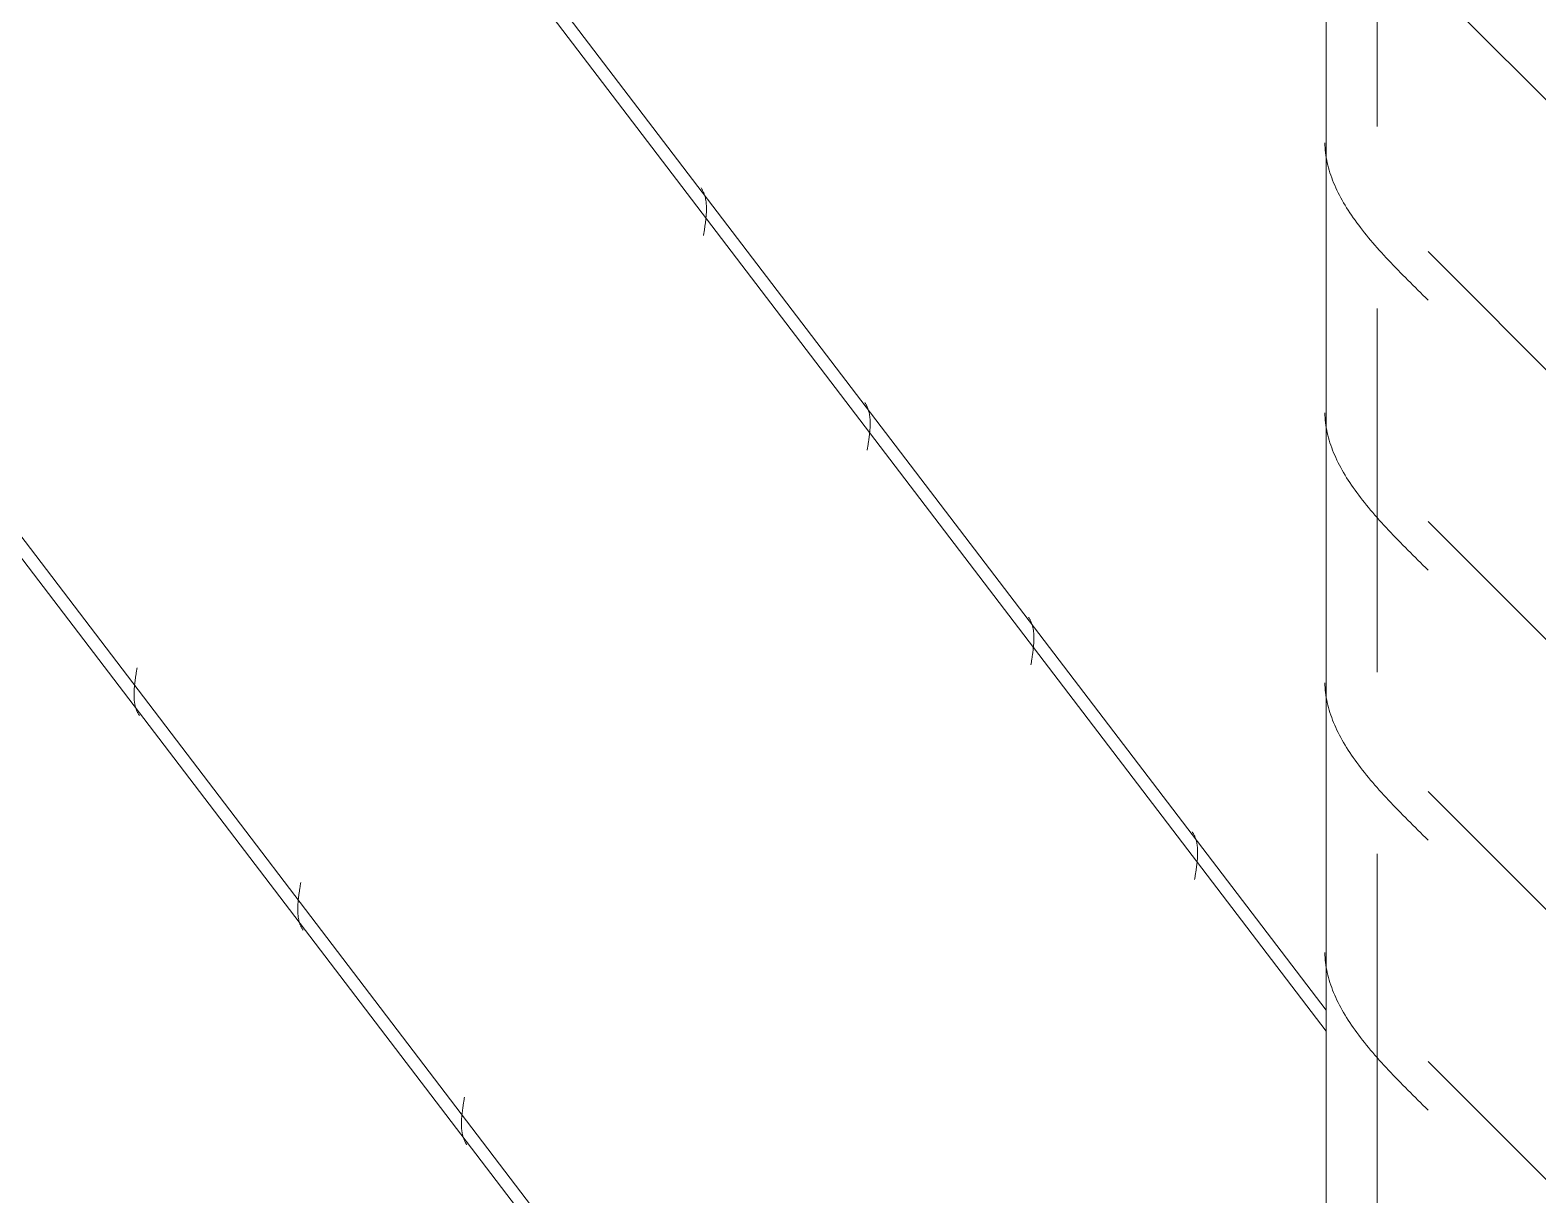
# Model space of a CAD drawing. Extents: x -58 to 5689, y 66 to 4123.
# Drawn here: x 5310.9 to 5370.2, y 3063 to 3108.7 of the extents above; entities that cross this region are included whole.
import ezdxf
from ezdxf.xclip import XClip

# ---------------------------------------------------------------- set-up
doc = ezdxf.new("R2010")
doc.units = 0
doc.header["$LTSCALE"] = 30
doc.header["$MEASUREMENT"] = 0
doc.header["$XCLIPFRAME"] = 0
doc.linetypes.add("EJE3-3'$0$RLE-PROYECCION", pattern=[0.71438, 0.47625, -0.23813])
doc.layers.get('0').update_dxf_attribs({"linetype": 'CONTINUOUS'})
doc.layers.add("EJE3-3'$0$RLA-ACHURADO", color=30, linetype="EJE3-3'$0$RLE-PROYECCION", lineweight=15, transparency=0.7)
doc.layers.add("EJE3-3'$0$RLA-CONTORNO", color=30, linetype='CONTINUOUS', lineweight=15)

# ---------------------------------------------------------------- blocks, each defined once
blk = doc.blocks.new("EJE3-3'$0$RLA-COLUMNAS-CAJONES - P_M_ 300x300x20-465985-EJE 3-3_")
at = {"layer": "EJE3-3'$0$RLA-ACHURADO"}
blk.add_line((2582.477, 787), (2582.477, 1103), dxfattribs=at)
blk = doc.blocks.new("EJE3-3'$0$FP_2-EJE 3-3_")
at = {"layer": "EJE3-3'$0$RLA-CONTORNO"}
for p, q in [((2580.477, 1103), (2580.477, 838.023)), ((2580.424, 871.994), (2580.42, 872.092)), ((2580.43, 871.896), (2580.424, 871.994)), ((2580.439, 871.798), (2580.43, 871.896)), ((2580.45, 871.7), (2580.439, 871.798)), ((2580.463, 871.602), (2580.45, 871.7)), ((2580.479, 871.503), (2580.463, 871.602)), ((2580.497, 871.405), (2580.479, 871.503)), ((2580.518, 871.307), (2580.497, 871.405)), ((2580.541, 871.209), (2580.518, 871.307)), ((2580.566, 871.111), (2580.541, 871.209)), ((2580.594, 871.013), (2580.566, 871.111)), ((2580.624, 870.914), (2580.594, 871.013)), ((2580.656, 870.816), (2580.624, 870.914)), ((2580.691, 870.718), (2580.656, 870.816)), ((2580.728, 870.62), (2580.691, 870.718)), ((2580.767, 870.522), (2580.728, 870.62)), ((2580.809, 870.423), (2580.767, 870.522)), ((2580.852, 870.325), (2580.809, 870.423)), ((2580.898, 870.227), (2580.852, 870.325)), ((2580.946, 870.129), (2580.898, 870.227)), ((2580.996, 870.031), (2580.946, 870.129)), ((2581.049, 869.933), (2580.996, 870.031)), ((2581.103, 869.834), (2581.049, 869.933)), ((2581.159, 869.736), (2581.103, 869.834)), ((2581.218, 869.638), (2581.159, 869.736)), ((2581.278, 869.54), (2581.218, 869.638)), ((2581.34, 869.442), (2581.278, 869.54)), ((2581.404, 869.344), (2581.34, 869.442)), ((2581.47, 869.245), (2581.404, 869.344)), ((2581.538, 869.147), (2581.47, 869.245)), ((2581.608, 869.049), (2581.538, 869.147)), ((2581.679, 868.951), (2581.608, 869.049)), ((2581.752, 868.853), (2581.679, 868.951)), ((2581.827, 868.755), (2581.752, 868.853)), ((2581.903, 868.656), (2581.827, 868.755)), ((2581.981, 868.558), (2581.903, 868.656)), ((2582.06, 868.46), (2581.981, 868.558)), ((2582.141, 868.362), (2582.06, 868.46)), ((2582.223, 868.264), (2582.141, 868.362)), ((2582.306, 868.165), (2582.223, 868.264)), ((2582.391, 868.067), (2582.306, 868.165)), ((2582.477, 867.969), (2582.391, 868.067)), ((2582.564, 867.871), (2582.477, 867.969)), ((2582.653, 867.773), (2582.564, 867.871)), ((2582.742, 867.675), (2582.653, 867.773)), ((2582.833, 867.576), (2582.742, 867.675)), ((2582.924, 867.478), (2582.833, 867.576)), ((2583.017, 867.38), (2582.924, 867.478)), ((2583.11, 867.282), (2583.017, 867.38)), ((2583.204, 867.184), (2583.11, 867.282)), ((2583.299, 867.086), (2583.204, 867.184)), ((2583.395, 866.987), (2583.299, 867.086)), ((2583.491, 866.889), (2583.395, 866.987)), ((2583.588, 866.791), (2583.491, 866.889)), ((2583.686, 866.693), (2583.588, 866.791)), ((2583.784, 866.595), (2583.686, 866.693)), ((2583.882, 866.497), (2583.784, 866.595)), ((2583.981, 866.398), (2583.882, 866.497)), ((2584.08, 866.3), (2583.981, 866.398)), ((2584.179, 866.202), (2584.08, 866.3)), ((2584.278, 866.104), (2584.179, 866.202)), ((2584.378, 866.006), (2584.278, 866.104)), ((2584.477, 865.907), (2584.378, 866.006)), ((2580.424, 861.388), (2580.42, 861.486)), ((2580.43, 861.29), (2580.424, 861.388)), ((2580.439, 861.191), (2580.43, 861.29)), ((2580.45, 861.093), (2580.439, 861.191)), ((2580.463, 860.995), (2580.45, 861.093)), ((2580.479, 860.897), (2580.463, 860.995)), ((2580.497, 860.799), (2580.479, 860.897)), ((2580.518, 860.7), (2580.497, 860.799)), ((2580.541, 860.602), (2580.518, 860.7)), ((2580.566, 860.504), (2580.541, 860.602)), ((2580.594, 860.406), (2580.566, 860.504)), ((2580.624, 860.308), (2580.594, 860.406)), ((2580.656, 860.21), (2580.624, 860.308)), ((2580.691, 860.111), (2580.656, 860.21)), ((2580.728, 860.013), (2580.691, 860.111)), ((2580.767, 859.915), (2580.728, 860.013)), ((2580.809, 859.817), (2580.767, 859.915)), ((2580.852, 859.719), (2580.809, 859.817)), ((2580.898, 859.621), (2580.852, 859.719)), ((2580.946, 859.522), (2580.898, 859.621)), ((2580.996, 859.424), (2580.946, 859.522)), ((2581.049, 859.326), (2580.996, 859.424)), ((2581.103, 859.228), (2581.049, 859.326)), ((2581.159, 859.13), (2581.103, 859.228)), ((2581.218, 859.031), (2581.159, 859.13)), ((2581.278, 858.933), (2581.218, 859.031)), ((2581.34, 858.835), (2581.278, 858.933)), ((2581.404, 858.737), (2581.34, 858.835)), ((2581.47, 858.639), (2581.404, 858.737)), ((2581.538, 858.541), (2581.47, 858.639)), ((2581.608, 858.442), (2581.538, 858.541)), ((2581.679, 858.344), (2581.608, 858.442)), ((2581.752, 858.246), (2581.679, 858.344)), ((2581.827, 858.148), (2581.752, 858.246)), ((2581.903, 858.05), (2581.827, 858.148)), ((2581.981, 857.952), (2581.903, 858.05)), ((2582.06, 857.853), (2581.981, 857.952)), ((2582.141, 857.755), (2582.06, 857.853)), ((2582.223, 857.657), (2582.141, 857.755)), ((2582.306, 857.559), (2582.223, 857.657)), ((2582.391, 857.461), (2582.306, 857.559)), ((2582.477, 857.363), (2582.391, 857.461)), ((2582.564, 857.264), (2582.477, 857.363)), ((2582.653, 857.166), (2582.564, 857.264)), ((2582.742, 857.068), (2582.653, 857.166)), ((2582.833, 856.97), (2582.742, 857.068)), ((2582.924, 856.872), (2582.833, 856.97)), ((2583.017, 856.773), (2582.924, 856.872)), ((2583.11, 856.675), (2583.017, 856.773)), ((2583.204, 856.577), (2583.11, 856.675)), ((2583.299, 856.479), (2583.204, 856.577)), ((2583.395, 856.381), (2583.299, 856.479)), ((2583.491, 856.283), (2583.395, 856.381)), ((2583.588, 856.184), (2583.491, 856.283)), ((2583.686, 856.086), (2583.588, 856.184)), ((2583.784, 855.988), (2583.686, 856.086)), ((2583.882, 855.89), (2583.784, 855.988)), ((2583.981, 855.792), (2583.882, 855.89)), ((2584.08, 855.694), (2583.981, 855.792)), ((2584.179, 855.595), (2584.08, 855.694)), ((2584.278, 855.497), (2584.179, 855.595)), ((2584.378, 855.399), (2584.278, 855.497)), ((2584.477, 855.301), (2584.378, 855.399)), ((2580.424, 850.781), (2580.42, 850.879)), ((2580.43, 850.683), (2580.424, 850.781)), ((2580.439, 850.585), (2580.43, 850.683)), ((2580.45, 850.487), (2580.439, 850.585)), ((2580.463, 850.388), (2580.45, 850.487)), ((2580.479, 850.29), (2580.463, 850.388)), ((2580.497, 850.192), (2580.479, 850.29)), ((2580.518, 850.094), (2580.497, 850.192)), ((2580.541, 849.996), (2580.518, 850.094)), ((2580.566, 849.898), (2580.541, 849.996)), ((2580.594, 849.799), (2580.566, 849.898)), ((2580.624, 849.701), (2580.594, 849.799)), ((2580.656, 849.603), (2580.624, 849.701)), ((2580.691, 849.505), (2580.656, 849.603)), ((2580.728, 849.407), (2580.691, 849.505)), ((2580.767, 849.308), (2580.728, 849.407)), ((2580.809, 849.21), (2580.767, 849.308)), ((2580.852, 849.112), (2580.809, 849.21)), ((2580.898, 849.014), (2580.852, 849.112)), ((2580.946, 848.916), (2580.898, 849.014)), ((2580.996, 848.818), (2580.946, 848.916)), ((2581.049, 848.719), (2580.996, 848.818)), ((2581.103, 848.621), (2581.049, 848.719)), ((2581.159, 848.523), (2581.103, 848.621)), ((2581.218, 848.425), (2581.159, 848.523)), ((2581.278, 848.327), (2581.218, 848.425)), ((2581.34, 848.229), (2581.278, 848.327)), ((2581.404, 848.13), (2581.34, 848.229)), ((2581.47, 848.032), (2581.404, 848.13)), ((2581.538, 847.934), (2581.47, 848.032)), ((2581.608, 847.836), (2581.538, 847.934)), ((2581.679, 847.738), (2581.608, 847.836)), ((2581.752, 847.639), (2581.679, 847.738)), ((2581.827, 847.541), (2581.752, 847.639)), ((2581.903, 847.443), (2581.827, 847.541)), ((2581.981, 847.345), (2581.903, 847.443)), ((2582.06, 847.247), (2581.981, 847.345)), ((2582.141, 847.149), (2582.06, 847.247)), ((2582.223, 847.05), (2582.141, 847.149)), ((2582.306, 846.952), (2582.223, 847.05)), ((2582.391, 846.854), (2582.306, 846.952)), ((2582.477, 846.756), (2582.391, 846.854)), ((2582.564, 846.658), (2582.477, 846.756)), ((2582.653, 846.56), (2582.564, 846.658)), ((2582.742, 846.461), (2582.653, 846.56)), ((2582.833, 846.363), (2582.742, 846.461)), ((2582.924, 846.265), (2582.833, 846.363)), ((2583.017, 846.167), (2582.924, 846.265)), ((2583.11, 846.069), (2583.017, 846.167)), ((2583.204, 845.971), (2583.11, 846.069)), ((2583.299, 845.872), (2583.204, 845.971)), ((2583.395, 845.774), (2583.299, 845.872)), ((2583.491, 845.676), (2583.395, 845.774)), ((2583.588, 845.578), (2583.491, 845.676)), ((2583.686, 845.48), (2583.588, 845.578)), ((2583.784, 845.381), (2583.686, 845.48)), ((2583.882, 845.283), (2583.784, 845.381)), ((2583.981, 845.185), (2583.882, 845.283)), ((2584.08, 845.087), (2583.981, 845.185)), ((2584.179, 844.989), (2584.08, 845.087)), ((2584.278, 844.891), (2584.179, 844.989)), ((2584.378, 844.792), (2584.278, 844.891)), ((2584.477, 844.694), (2584.378, 844.792)), ((2580.424, 840.174), (2580.42, 840.273)), ((2580.43, 840.076), (2580.424, 840.174)), ((2580.439, 839.978), (2580.43, 840.076)), ((2580.45, 839.88), (2580.439, 839.978)), ((2580.463, 839.782), (2580.45, 839.88)), ((2580.479, 839.684), (2580.463, 839.782)), ((2580.497, 839.585), (2580.479, 839.684)), ((2580.518, 839.487), (2580.497, 839.585)), ((2580.541, 839.389), (2580.518, 839.487)), ((2580.566, 839.291), (2580.541, 839.389)), ((2580.594, 839.193), (2580.566, 839.291)), ((2580.624, 839.095), (2580.594, 839.193)), ((2580.656, 838.996), (2580.624, 839.095)), ((2580.691, 838.898), (2580.656, 838.996)), ((2580.728, 838.8), (2580.691, 838.898)), ((2580.767, 838.702), (2580.728, 838.8)), ((2580.809, 838.604), (2580.767, 838.702)), ((2580.852, 838.506), (2580.809, 838.604)), ((2580.898, 838.407), (2580.852, 838.506)), ((2580.477, 838.007), (2580.477, 837.979)), ((2580.946, 838.309), (2580.898, 838.407)), ((2580.996, 838.211), (2580.946, 838.309)), ((2581.049, 838.113), (2580.996, 838.211)), ((2581.103, 838.015), (2581.049, 838.113)), ((2581.159, 837.916), (2581.103, 838.015)), ((2581.218, 837.818), (2581.159, 837.916)), ((2581.278, 837.72), (2581.218, 837.818)), ((2581.34, 837.622), (2581.278, 837.72)), ((2581.404, 837.524), (2581.34, 837.622)), ((2581.47, 837.426), (2581.404, 837.524)), ((2581.538, 837.327), (2581.47, 837.426)), ((2581.608, 837.229), (2581.538, 837.327)), ((2581.679, 837.131), (2581.608, 837.229)), ((2581.752, 837.033), (2581.679, 837.131)), ((2581.827, 836.935), (2581.752, 837.033)), ((2581.903, 836.837), (2581.827, 836.935)), ((2581.981, 836.738), (2581.903, 836.837)), ((2582.06, 836.64), (2581.981, 836.738)), ((2582.141, 836.542), (2582.06, 836.64)), ((2582.223, 836.444), (2582.141, 836.542)), ((2582.306, 836.346), (2582.223, 836.444)), ((2582.391, 836.247), (2582.306, 836.346)), ((2582.477, 836.149), (2582.391, 836.247)), ((2582.564, 836.051), (2582.477, 836.149)), ((2582.653, 835.953), (2582.564, 836.051)), ((2582.742, 835.855), (2582.653, 835.953)), ((2582.833, 835.757), (2582.742, 835.855)), ((2582.924, 835.658), (2582.833, 835.757)), ((2583.017, 835.56), (2582.924, 835.658)), ((2583.11, 835.462), (2583.017, 835.56)), ((2583.204, 835.364), (2583.11, 835.462)), ((2583.299, 835.266), (2583.204, 835.364)), ((2583.395, 835.168), (2583.299, 835.266)), ((2583.491, 835.069), (2583.395, 835.168)), ((2583.588, 834.971), (2583.491, 835.069)), ((2583.686, 834.873), (2583.588, 834.971)), ((2583.784, 834.775), (2583.686, 834.873)), ((2583.882, 834.677), (2583.784, 834.775)), ((2583.981, 834.579), (2583.882, 834.677)), ((2584.08, 834.48), (2583.981, 834.579)), ((2584.179, 834.382), (2584.08, 834.48)), ((2584.278, 834.284), (2584.179, 834.382)), ((2584.378, 834.186), (2584.278, 834.284)), ((2584.477, 834.088), (2584.378, 834.186))]:
    blk.add_line(p, q, dxfattribs=at)
blk = doc.blocks.new("EJE3-3'$0$FP_15-EJE 3-3_")
at = {"layer": "EJE3-3'$0$RLA-CONTORNO"}
for p, q in [((2580.481, 838.011), (2378.289, 1103)), ((2555.92, 870.294), (2555.906, 870.314)), ((2555.933, 870.273), (2555.92, 870.294)), ((2555.946, 870.252), (2555.933, 870.273)), ((2555.959, 870.231), (2555.946, 870.252)), ((2555.971, 870.209), (2555.959, 870.231)), ((2555.983, 870.187), (2555.971, 870.209)), ((2555.994, 870.165), (2555.983, 870.187)), ((2556.004, 870.142), (2555.994, 870.165)), ((2556.015, 870.119), (2556.004, 870.142)), ((2556.024, 870.096), (2556.015, 870.119)), ((2556.033, 870.072), (2556.024, 870.096)), ((2556.042, 870.047), (2556.033, 870.072)), ((2556.05, 870.023), (2556.042, 870.047)), ((2556.058, 869.998), (2556.05, 870.023)), ((2556.065, 869.972), (2556.058, 869.998)), ((2556.072, 869.947), (2556.065, 869.972)), ((2556.078, 869.921), (2556.072, 869.947)), ((2556.084, 869.894), (2556.078, 869.921)), ((2556.089, 869.867), (2556.084, 869.894)), ((2556.094, 869.84), (2556.089, 869.867)), ((2556.099, 869.813), (2556.094, 869.84)), ((2556.103, 869.785), (2556.099, 869.813)), ((2556.106, 869.757), (2556.103, 869.785)), ((2556.11, 869.729), (2556.106, 869.757)), ((2556.107, 869.202), (2556.11, 869.235)), ((2556.112, 869.7), (2556.11, 869.729)), ((2556.11, 869.235), (2556.113, 869.268)), ((2556.115, 869.671), (2556.112, 869.7)), ((2556.113, 869.268), (2556.115, 869.3)), ((2556.117, 869.641), (2556.115, 869.671)), ((2556.115, 869.3), (2556.116, 869.332)), ((2556.116, 869.332), (2556.118, 869.364)), ((2556.118, 869.612), (2556.117, 869.641)), ((2556.12, 869.582), (2556.118, 869.612)), ((2556.118, 869.364), (2556.119, 869.396)), ((2556.119, 869.396), (2556.12, 869.428)), ((2556.12, 869.552), (2556.12, 869.582)), ((2556.121, 869.521), (2556.12, 869.552)), ((2556.12, 869.428), (2556.121, 869.459)), ((2556.121, 869.49), (2556.121, 869.521)), ((2556.121, 869.459), (2556.121, 869.49)), ((2556.031, 868.619), (2556.037, 868.654)), ((2556.037, 868.654), (2556.042, 868.689)), ((2556.042, 868.689), (2556.047, 868.724)), ((2556.047, 868.724), (2556.053, 868.759)), ((2556.053, 868.759), (2556.058, 868.794)), ((2556.058, 868.794), (2556.063, 868.829)), ((2556.063, 868.829), (2556.068, 868.863)), ((2556.068, 868.863), (2556.073, 868.898)), ((2556.073, 868.898), (2556.077, 868.932)), ((2556.077, 868.932), (2556.082, 868.966)), ((2556.082, 868.966), (2556.086, 869.001)), ((2556.086, 869.001), (2556.09, 869.035)), ((2556.09, 869.035), (2556.094, 869.068)), ((2556.094, 869.068), (2556.098, 869.102)), ((2556.098, 869.102), (2556.101, 869.136)), ((2556.101, 869.136), (2556.104, 869.169)), ((2556.104, 869.169), (2556.107, 869.202)), ((2556.002, 868.443), (2556.008, 868.478)), ((2556.008, 868.478), (2556.014, 868.513)), ((2556.014, 868.513), (2556.02, 868.548)), ((2556.02, 868.548), (2556.025, 868.584)), ((2556.025, 868.584), (2556.031, 868.619)), ((2562.354, 861.861), (2562.34, 861.881)), ((2562.367, 861.841), (2562.354, 861.861)), ((2562.38, 861.82), (2562.367, 861.841)), ((2562.393, 861.799), (2562.38, 861.82)), ((2562.405, 861.777), (2562.393, 861.799)), ((2562.417, 861.755), (2562.405, 861.777)), ((2562.428, 861.733), (2562.417, 861.755)), ((2562.438, 861.71), (2562.428, 861.733)), ((2562.449, 861.687), (2562.438, 861.71)), ((2562.458, 861.663), (2562.449, 861.687)), ((2562.467, 861.639), (2562.458, 861.663)), ((2562.476, 861.615), (2562.467, 861.639)), ((2562.484, 861.59), (2562.476, 861.615)), ((2562.492, 861.565), (2562.484, 861.59)), ((2562.499, 861.54), (2562.492, 861.565)), ((2562.506, 861.514), (2562.499, 861.54)), ((2562.512, 861.488), (2562.506, 861.514)), ((2562.518, 861.462), (2562.512, 861.488)), ((2562.523, 861.435), (2562.518, 861.462)), ((2562.528, 861.408), (2562.523, 861.435)), ((2562.533, 861.38), (2562.528, 861.408)), ((2562.537, 861.353), (2562.533, 861.38)), ((2562.54, 861.325), (2562.537, 861.353)), ((2562.544, 861.296), (2562.54, 861.325)), ((2562.546, 861.267), (2562.544, 861.296)), ((2562.549, 861.238), (2562.546, 861.267)), ((2562.551, 861.209), (2562.549, 861.238)), ((2562.552, 861.179), (2562.551, 861.209)), ((2562.551, 860.9), (2562.552, 860.932)), ((2562.554, 861.149), (2562.552, 861.179)), ((2562.552, 860.932), (2562.553, 860.964)), ((2562.553, 860.964), (2562.554, 860.996)), ((2562.554, 861.119), (2562.554, 861.149)), ((2562.555, 861.089), (2562.554, 861.119)), ((2562.554, 860.996), (2562.555, 861.027)), ((2562.555, 861.058), (2562.555, 861.089)), ((2562.555, 861.027), (2562.555, 861.058)), ((2562.487, 860.327), (2562.492, 860.361)), ((2562.492, 860.361), (2562.497, 860.396)), ((2562.497, 860.396), (2562.502, 860.431)), ((2562.502, 860.431), (2562.507, 860.465)), ((2562.507, 860.465), (2562.511, 860.5)), ((2562.511, 860.5), (2562.516, 860.534)), ((2562.516, 860.534), (2562.52, 860.568)), ((2562.52, 860.568), (2562.524, 860.602)), ((2562.524, 860.602), (2562.528, 860.636)), ((2562.528, 860.636), (2562.532, 860.67)), ((2562.532, 860.67), (2562.535, 860.703)), ((2562.535, 860.703), (2562.538, 860.737)), ((2562.538, 860.737), (2562.541, 860.77)), ((2562.541, 860.77), (2562.544, 860.803)), ((2562.544, 860.803), (2562.547, 860.835)), ((2562.547, 860.835), (2562.549, 860.868)), ((2562.549, 860.868), (2562.551, 860.9)), ((2562.436, 860.01), (2562.442, 860.046)), ((2562.442, 860.046), (2562.448, 860.081)), ((2562.448, 860.081), (2562.454, 860.116)), ((2562.454, 860.116), (2562.459, 860.151)), ((2562.459, 860.151), (2562.465, 860.186)), ((2562.465, 860.186), (2562.471, 860.222)), ((2562.471, 860.222), (2562.476, 860.257)), ((2562.476, 860.257), (2562.482, 860.292)), ((2562.482, 860.292), (2562.487, 860.327)), ((2568.788, 853.429), (2568.774, 853.449)), ((2568.801, 853.408), (2568.788, 853.429)), ((2568.814, 853.388), (2568.801, 853.408)), ((2568.827, 853.366), (2568.814, 853.388)), ((2568.839, 853.345), (2568.827, 853.366)), ((2568.851, 853.323), (2568.839, 853.345)), ((2568.862, 853.3), (2568.851, 853.323)), ((2568.873, 853.278), (2568.862, 853.3)), ((2568.883, 853.254), (2568.873, 853.278)), ((2568.892, 853.231), (2568.883, 853.254)), ((2568.901, 853.207), (2568.892, 853.231)), ((2568.91, 853.183), (2568.901, 853.207)), ((2568.918, 853.158), (2568.91, 853.183)), ((2568.926, 853.133), (2568.918, 853.158)), ((2568.933, 853.108), (2568.926, 853.133)), ((2568.94, 853.082), (2568.933, 853.108)), ((2568.946, 853.056), (2568.94, 853.082)), ((2568.952, 853.029), (2568.946, 853.056)), ((2568.957, 853.003), (2568.952, 853.029)), ((2568.962, 852.976), (2568.957, 853.003)), ((2568.967, 852.948), (2568.962, 852.976)), ((2568.971, 852.92), (2568.967, 852.948)), ((2568.974, 852.892), (2568.971, 852.92)), ((2568.978, 852.864), (2568.974, 852.892)), ((2568.98, 852.835), (2568.978, 852.864)), ((2568.983, 852.806), (2568.98, 852.835)), ((2568.985, 852.777), (2568.983, 852.806)), ((2568.986, 852.747), (2568.985, 852.777)), ((2568.988, 852.717), (2568.986, 852.747)), ((2568.989, 852.687), (2568.988, 852.717)), ((2568.989, 852.656), (2568.989, 852.687)), ((2568.989, 852.626), (2568.989, 852.656)), ((2568.941, 852.033), (2568.946, 852.067)), ((2568.946, 852.067), (2568.95, 852.102)), ((2568.95, 852.102), (2568.954, 852.136)), ((2568.954, 852.136), (2568.958, 852.17)), ((2568.958, 852.17), (2568.962, 852.204)), ((2568.962, 852.204), (2568.966, 852.237)), ((2568.966, 852.237), (2568.969, 852.271)), ((2568.969, 852.271), (2568.973, 852.304)), ((2568.973, 852.304), (2568.975, 852.337)), ((2568.975, 852.337), (2568.978, 852.37)), ((2568.978, 852.37), (2568.981, 852.403)), ((2568.981, 852.403), (2568.983, 852.435)), ((2568.983, 852.435), (2568.985, 852.468)), ((2568.985, 852.468), (2568.986, 852.5)), ((2568.986, 852.5), (2568.987, 852.532)), ((2568.987, 852.532), (2568.988, 852.563)), ((2568.988, 852.563), (2568.989, 852.594)), ((2568.989, 852.594), (2568.989, 852.626)), ((2568.871, 851.578), (2568.876, 851.613)), ((2568.876, 851.613), (2568.882, 851.649)), ((2568.882, 851.649), (2568.888, 851.684)), ((2568.888, 851.684), (2568.893, 851.719)), ((2568.893, 851.719), (2568.899, 851.754)), ((2568.899, 851.754), (2568.905, 851.789)), ((2568.905, 851.789), (2568.91, 851.824)), ((2568.91, 851.824), (2568.916, 851.859)), ((2568.916, 851.859), (2568.921, 851.894)), ((2568.921, 851.894), (2568.926, 851.929)), ((2568.926, 851.929), (2568.931, 851.964)), ((2568.931, 851.964), (2568.936, 851.998)), ((2568.936, 851.998), (2568.941, 852.033)), ((2575.222, 844.997), (2575.208, 845.017)), ((2575.235, 844.976), (2575.222, 844.997)), ((2575.248, 844.955), (2575.235, 844.976)), ((2575.261, 844.934), (2575.248, 844.955)), ((2575.273, 844.912), (2575.261, 844.934)), ((2575.285, 844.89), (2575.273, 844.912)), ((2575.296, 844.868), (2575.285, 844.89)), ((2575.307, 844.845), (2575.296, 844.868)), ((2575.317, 844.822), (2575.307, 844.845)), ((2575.326, 844.798), (2575.317, 844.822)), ((2575.335, 844.775), (2575.326, 844.798)), ((2575.344, 844.75), (2575.335, 844.775)), ((2575.352, 844.726), (2575.344, 844.75)), ((2575.36, 844.701), (2575.352, 844.726)), ((2575.367, 844.675), (2575.36, 844.701)), ((2575.374, 844.65), (2575.367, 844.675)), ((2575.38, 844.623), (2575.374, 844.65)), ((2575.386, 844.597), (2575.38, 844.623)), ((2575.391, 844.57), (2575.386, 844.597)), ((2575.396, 844.543), (2575.391, 844.57)), ((2575.401, 844.516), (2575.396, 844.543)), ((2575.405, 844.488), (2575.401, 844.516)), ((2575.409, 844.46), (2575.405, 844.488)), ((2575.412, 844.431), (2575.409, 844.46)), ((2575.415, 844.403), (2575.412, 844.431)), ((2575.417, 844.374), (2575.415, 844.403)), ((2575.419, 844.344), (2575.417, 844.374)), ((2575.42, 844.315), (2575.419, 844.344)), ((2575.392, 843.737), (2575.396, 843.771)), ((2575.396, 843.771), (2575.4, 843.805)), ((2575.4, 843.805), (2575.403, 843.838)), ((2575.403, 843.838), (2575.407, 843.872)), ((2575.407, 843.872), (2575.41, 843.905)), ((2575.41, 843.905), (2575.412, 843.938)), ((2575.412, 843.938), (2575.415, 843.971)), ((2575.415, 843.971), (2575.417, 844.003)), ((2575.417, 844.003), (2575.419, 844.035)), ((2575.419, 844.035), (2575.42, 844.067)), ((2575.422, 844.285), (2575.42, 844.315)), ((2575.42, 844.067), (2575.421, 844.099)), ((2575.421, 844.099), (2575.422, 844.131)), ((2575.423, 844.254), (2575.422, 844.285)), ((2575.422, 844.131), (2575.423, 844.162)), ((2575.423, 844.224), (2575.423, 844.254)), ((2575.423, 844.193), (2575.423, 844.224)), ((2575.423, 844.162), (2575.423, 844.193)), ((2575.305, 843.146), (2575.31, 843.181)), ((2575.31, 843.181), (2575.316, 843.216)), ((2575.316, 843.216), (2575.322, 843.251)), ((2575.322, 843.251), (2575.327, 843.287)), ((2575.327, 843.287), (2575.333, 843.322)), ((2575.333, 843.322), (2575.339, 843.357)), ((2575.339, 843.357), (2575.344, 843.392)), ((2575.344, 843.392), (2575.35, 843.427)), ((2575.35, 843.427), (2575.355, 843.462)), ((2575.355, 843.462), (2575.36, 843.497)), ((2575.36, 843.497), (2575.365, 843.531)), ((2575.365, 843.531), (2575.37, 843.566)), ((2575.37, 843.566), (2575.375, 843.601)), ((2575.375, 843.601), (2575.38, 843.635)), ((2575.38, 843.635), (2575.384, 843.669)), ((2575.384, 843.669), (2575.388, 843.703)), ((2575.388, 843.703), (2575.392, 843.737))]:
    blk.add_line(p, q, dxfattribs=at)
blk = doc.blocks.new("EJE3-3'$0$FP_16-EJE 3-3_")
at = {"layer": "EJE3-3'$0$RLA-CONTORNO"}
for p, q in [((2375.481, 1057.225), (2580.481, 788.555)), ((2533.737, 851.423), (2533.742, 851.458)), ((2533.651, 850.832), (2533.655, 850.866)), ((2533.655, 850.866), (2533.659, 850.9)), ((2533.659, 850.9), (2533.663, 850.934)), ((2533.663, 850.934), (2533.667, 850.968)), ((2533.667, 850.968), (2533.672, 851.003)), ((2533.672, 851.003), (2533.677, 851.037)), ((2533.677, 851.037), (2533.682, 851.072)), ((2533.682, 851.072), (2533.687, 851.107)), ((2533.687, 851.107), (2533.692, 851.142)), ((2533.692, 851.142), (2533.697, 851.176)), ((2533.697, 851.176), (2533.703, 851.211)), ((2533.703, 851.211), (2533.708, 851.247)), ((2533.708, 851.247), (2533.714, 851.282)), ((2533.714, 851.282), (2533.719, 851.317)), ((2533.719, 851.317), (2533.725, 851.352)), ((2533.725, 851.352), (2533.731, 851.387)), ((2533.731, 851.387), (2533.737, 851.423)), ((2533.624, 850.441), (2533.625, 850.473)), ((2533.624, 850.41), (2533.624, 850.441)), ((2533.624, 850.379), (2533.624, 850.41)), ((2533.624, 850.349), (2533.624, 850.379)), ((2533.625, 850.319), (2533.624, 850.349)), ((2533.625, 850.473), (2533.626, 850.504)), ((2533.626, 850.289), (2533.625, 850.319)), ((2533.626, 850.504), (2533.627, 850.536)), ((2533.628, 850.259), (2533.626, 850.289)), ((2533.627, 850.536), (2533.628, 850.568)), ((2533.628, 850.568), (2533.63, 850.6)), ((2533.63, 850.23), (2533.628, 850.259)), ((2533.63, 850.6), (2533.632, 850.633)), ((2533.632, 850.633), (2533.635, 850.666)), ((2533.635, 850.666), (2533.637, 850.698)), ((2533.637, 850.698), (2533.64, 850.732)), ((2533.64, 850.732), (2533.644, 850.765)), ((2533.644, 850.765), (2533.647, 850.798)), ((2533.647, 850.798), (2533.651, 850.832)), ((2533.632, 850.201), (2533.63, 850.23)), ((2533.635, 850.172), (2533.632, 850.201)), ((2533.638, 850.144), (2533.635, 850.172)), ((2533.642, 850.115), (2533.638, 850.144)), ((2533.646, 850.088), (2533.642, 850.115)), ((2533.651, 850.06), (2533.646, 850.088)), ((2533.655, 850.033), (2533.651, 850.06)), ((2533.661, 850.006), (2533.655, 850.033)), ((2533.667, 849.98), (2533.661, 850.006)), ((2533.673, 849.954), (2533.667, 849.98)), ((2533.68, 849.928), (2533.673, 849.954)), ((2533.687, 849.903), (2533.68, 849.928)), ((2533.695, 849.878), (2533.687, 849.903)), ((2533.703, 849.853), (2533.695, 849.878)), ((2533.711, 849.829), (2533.703, 849.853)), ((2533.721, 849.805), (2533.711, 849.829)), ((2533.73, 849.781), (2533.721, 849.805)), ((2533.74, 849.758), (2533.73, 849.781)), ((2533.751, 849.735), (2533.74, 849.758)), ((2533.762, 849.713), (2533.751, 849.735)), ((2533.774, 849.691), (2533.762, 849.713)), ((2533.786, 849.669), (2533.774, 849.691)), ((2533.798, 849.648), (2533.786, 849.669)), ((2533.812, 849.627), (2533.798, 849.648)), ((2533.825, 849.607), (2533.812, 849.627)), ((2533.839, 849.587), (2533.825, 849.607)), ((2540.101, 842.536), (2540.106, 842.57)), ((2540.106, 842.57), (2540.111, 842.605)), ((2540.111, 842.605), (2540.116, 842.64)), ((2540.116, 842.64), (2540.121, 842.674)), ((2540.121, 842.674), (2540.126, 842.709)), ((2540.126, 842.709), (2540.131, 842.744)), ((2540.131, 842.744), (2540.137, 842.779)), ((2540.137, 842.779), (2540.142, 842.814)), ((2540.142, 842.814), (2540.148, 842.849)), ((2540.148, 842.849), (2540.153, 842.884)), ((2540.153, 842.884), (2540.159, 842.92)), ((2540.159, 842.92), (2540.165, 842.955)), ((2540.165, 842.955), (2540.171, 842.99)), ((2540.171, 842.99), (2540.176, 843.025)), ((2540.058, 842.009), (2540.059, 842.04)), ((2540.058, 841.978), (2540.058, 842.009)), ((2540.058, 841.947), (2540.058, 841.978)), ((2540.059, 842.04), (2540.06, 842.072)), ((2540.06, 842.072), (2540.061, 842.104)), ((2540.061, 842.104), (2540.062, 842.136)), ((2540.062, 842.136), (2540.064, 842.168)), ((2540.064, 842.168), (2540.066, 842.2)), ((2540.066, 842.2), (2540.069, 842.233)), ((2540.069, 842.233), (2540.071, 842.266)), ((2540.071, 842.266), (2540.074, 842.299)), ((2540.074, 842.299), (2540.078, 842.333)), ((2540.078, 842.333), (2540.081, 842.366)), ((2540.081, 842.366), (2540.085, 842.4)), ((2540.085, 842.4), (2540.089, 842.434)), ((2540.089, 842.434), (2540.093, 842.468)), ((2540.093, 842.468), (2540.097, 842.502)), ((2540.097, 842.502), (2540.101, 842.536)), ((2540.058, 841.917), (2540.058, 841.947)), ((2540.059, 841.886), (2540.058, 841.917)), ((2540.06, 841.856), (2540.059, 841.886)), ((2540.062, 841.827), (2540.06, 841.856)), ((2540.064, 841.797), (2540.062, 841.827)), ((2540.066, 841.768), (2540.064, 841.797)), ((2540.069, 841.74), (2540.066, 841.768)), ((2540.072, 841.711), (2540.069, 841.74)), ((2540.076, 841.683), (2540.072, 841.711)), ((2540.08, 841.655), (2540.076, 841.683)), ((2540.085, 841.628), (2540.08, 841.655)), ((2540.09, 841.601), (2540.085, 841.628)), ((2540.095, 841.574), (2540.09, 841.601)), ((2540.101, 841.548), (2540.095, 841.574)), ((2540.107, 841.521), (2540.101, 841.548)), ((2540.114, 841.496), (2540.107, 841.521)), ((2540.121, 841.47), (2540.114, 841.496)), ((2540.129, 841.445), (2540.121, 841.47)), ((2540.137, 841.421), (2540.129, 841.445)), ((2540.146, 841.396), (2540.137, 841.421)), ((2540.155, 841.373), (2540.146, 841.396)), ((2540.164, 841.349), (2540.155, 841.373)), ((2540.174, 841.326), (2540.164, 841.349)), ((2540.185, 841.303), (2540.174, 841.326)), ((2540.196, 841.281), (2540.185, 841.303)), ((2540.208, 841.259), (2540.196, 841.281)), ((2540.22, 841.237), (2540.208, 841.259)), ((2540.232, 841.216), (2540.22, 841.237)), ((2540.246, 841.195), (2540.232, 841.216)), ((2540.259, 841.174), (2540.246, 841.195)), ((2540.273, 841.154), (2540.259, 841.174)), ((2546.555, 834.242), (2546.56, 834.277)), ((2546.56, 834.277), (2546.565, 834.312)), ((2546.565, 834.312), (2546.571, 834.347)), ((2546.571, 834.347), (2546.576, 834.382)), ((2546.576, 834.382), (2546.582, 834.417)), ((2546.582, 834.417), (2546.588, 834.452)), ((2546.588, 834.452), (2546.593, 834.487)), ((2546.593, 834.487), (2546.599, 834.523)), ((2546.599, 834.523), (2546.605, 834.558)), ((2546.605, 834.558), (2546.61, 834.593)), ((2546.494, 833.639), (2546.495, 833.671)), ((2546.495, 833.671), (2546.496, 833.703)), ((2546.496, 833.703), (2546.498, 833.736)), ((2546.498, 833.736), (2546.5, 833.768)), ((2546.5, 833.768), (2546.503, 833.801)), ((2546.503, 833.801), (2546.505, 833.834)), ((2546.505, 833.834), (2546.508, 833.867)), ((2546.508, 833.867), (2546.512, 833.9)), ((2546.512, 833.9), (2546.515, 833.934)), ((2546.515, 833.934), (2546.519, 833.967)), ((2546.519, 833.967), (2546.523, 834.001)), ((2546.523, 834.001), (2546.527, 834.035)), ((2546.527, 834.035), (2546.531, 834.069)), ((2546.531, 834.069), (2546.535, 834.104)), ((2546.535, 834.104), (2546.54, 834.138)), ((2546.54, 834.138), (2546.545, 834.173)), ((2546.545, 834.173), (2546.55, 834.207)), ((2546.55, 834.207), (2546.555, 834.242)), ((2546.492, 833.577), (2546.493, 833.608)), ((2546.492, 833.546), (2546.492, 833.577)), ((2546.492, 833.515), (2546.492, 833.546)), ((2546.492, 833.484), (2546.492, 833.515)), ((2546.493, 833.454), (2546.492, 833.484)), ((2546.493, 833.608), (2546.494, 833.639)), ((2546.495, 833.424), (2546.493, 833.454)), ((2546.496, 833.394), (2546.495, 833.424)), ((2546.498, 833.365), (2546.496, 833.394)), ((2546.5, 833.336), (2546.498, 833.365)), ((2546.503, 833.307), (2546.5, 833.336)), ((2546.506, 833.279), (2546.503, 833.307)), ((2546.51, 833.251), (2546.506, 833.279)), ((2546.514, 833.223), (2546.51, 833.251)), ((2546.519, 833.195), (2546.514, 833.223)), ((2546.524, 833.168), (2546.519, 833.195)), ((2546.529, 833.142), (2546.524, 833.168)), ((2546.535, 833.115), (2546.529, 833.142)), ((2546.541, 833.089), (2546.535, 833.115)), ((2546.548, 833.063), (2546.541, 833.089)), ((2546.555, 833.038), (2546.548, 833.063)), ((2546.563, 833.013), (2546.555, 833.038)), ((2546.571, 832.988), (2546.563, 833.013)), ((2546.58, 832.964), (2546.571, 832.988)), ((2546.589, 832.94), (2546.58, 832.964)), ((2546.598, 832.917), (2546.589, 832.94)), ((2546.608, 832.894), (2546.598, 832.917)), ((2546.619, 832.871), (2546.608, 832.894)), ((2546.63, 832.848), (2546.619, 832.871)), ((2546.642, 832.826), (2546.63, 832.848)), ((2546.654, 832.805), (2546.642, 832.826)), ((2546.667, 832.783), (2546.654, 832.805)), ((2546.68, 832.763), (2546.667, 832.783)), ((2546.693, 832.742), (2546.68, 832.763)), ((2546.707, 832.722), (2546.693, 832.742))]:
    blk.add_line(p, q, dxfattribs=at)
blk = doc.blocks.new("EJE3-3'$0$FP_17-EJE 3-3_")
at = {"layer": "EJE3-3'$0$RLA-CONTORNO"}
for p, q in [((2580.477, 837.974), (2580.477, 837.885)), ((2580.477, 788.68), (2580.477, 788.6))]:
    blk.add_line(p, q, dxfattribs=at)
blk = doc.blocks.new("EJE3-3'$0$RLA-VIGAS-CAJONES - V_M_ 300x300x5-394662-EJE 3-3_")
at = {"layer": "EJE3-3'$0$RLA-CONTORNO"}
for p, q in [((2580.481, 837.186), (2377.66, 1103)), ((2580.481, 789.379), (2375.481, 1058.049))]:
    blk.add_line(p, q, dxfattribs=at)
blk = doc.blocks.new("EJE3-3'")
at = {"layer": "EJE3-3'$0$RLA-ACHURADO"}
h = blk.add_hatch(dxfattribs=at)
h.set_pattern_fill('RLE-ELEMENTOS METALICOS', color=256, style=0, pattern_type=2)
h.set_pattern_definition([(135, (-1824.927, -1302.188), (-5.303301, -5.303301), [])])
h.paths.add_polyline_path([(2585.531, 787), (2606.477, 787), (2606.477, 1103), (2584.477, 1103), (2584.477, 787)], flags=0)
at = {"layer": "EJE3-3'$0$RLA-CONTORNO"}
blk.add_line((2580.481, 790.203), (2580.481, 836.362), dxfattribs=at)
at = {"layer": "EJE3-3'$0$RLA-CONTORNO", "flags": 128}
for points in [[(2580.481, 837.198), (2580.481, 837.278), (2580.481, 837.528), (2580.481, 837.733), (2580.481, 837.885), (2580.481, 837.979)], [(2580.481, 836.362), (2580.481, 836.684), (2580.481, 836.993), (2580.481, 837.185)]]:
    blk.add_lwpolyline(points, dxfattribs=at)
at = {"layer": "EJE3-3'$0$RLA-CONTORNO"}
for name in ["EJE3-3'$0$RLA-VIGAS-CAJONES - V_M_ 300x300x5-394662-EJE 3-3_", "EJE3-3'$0$FP_15-EJE 3-3_", "EJE3-3'$0$FP_2-EJE 3-3_", "EJE3-3'$0$RLA-COLUMNAS-CAJONES - P_M_ 300x300x20-465985-EJE 3-3_", "EJE3-3'$0$FP_16-EJE 3-3_", "EJE3-3'$0$FP_17-EJE 3-3_"]:
    blk.add_blockref(name, (0, 0), dxfattribs=at)

msp = doc.modelspace()

# ---------------------------------------------------------------- block references
ref = msp.add_blockref("EJE3-3'", (2781.393, 2232.228))
XClip(ref).set_block_clipping_path([(-2788.1086663077, -1277.6573373718), (2905.5071213075, 1601.8318238069)])

doc.saveas('drawing.dxf')
